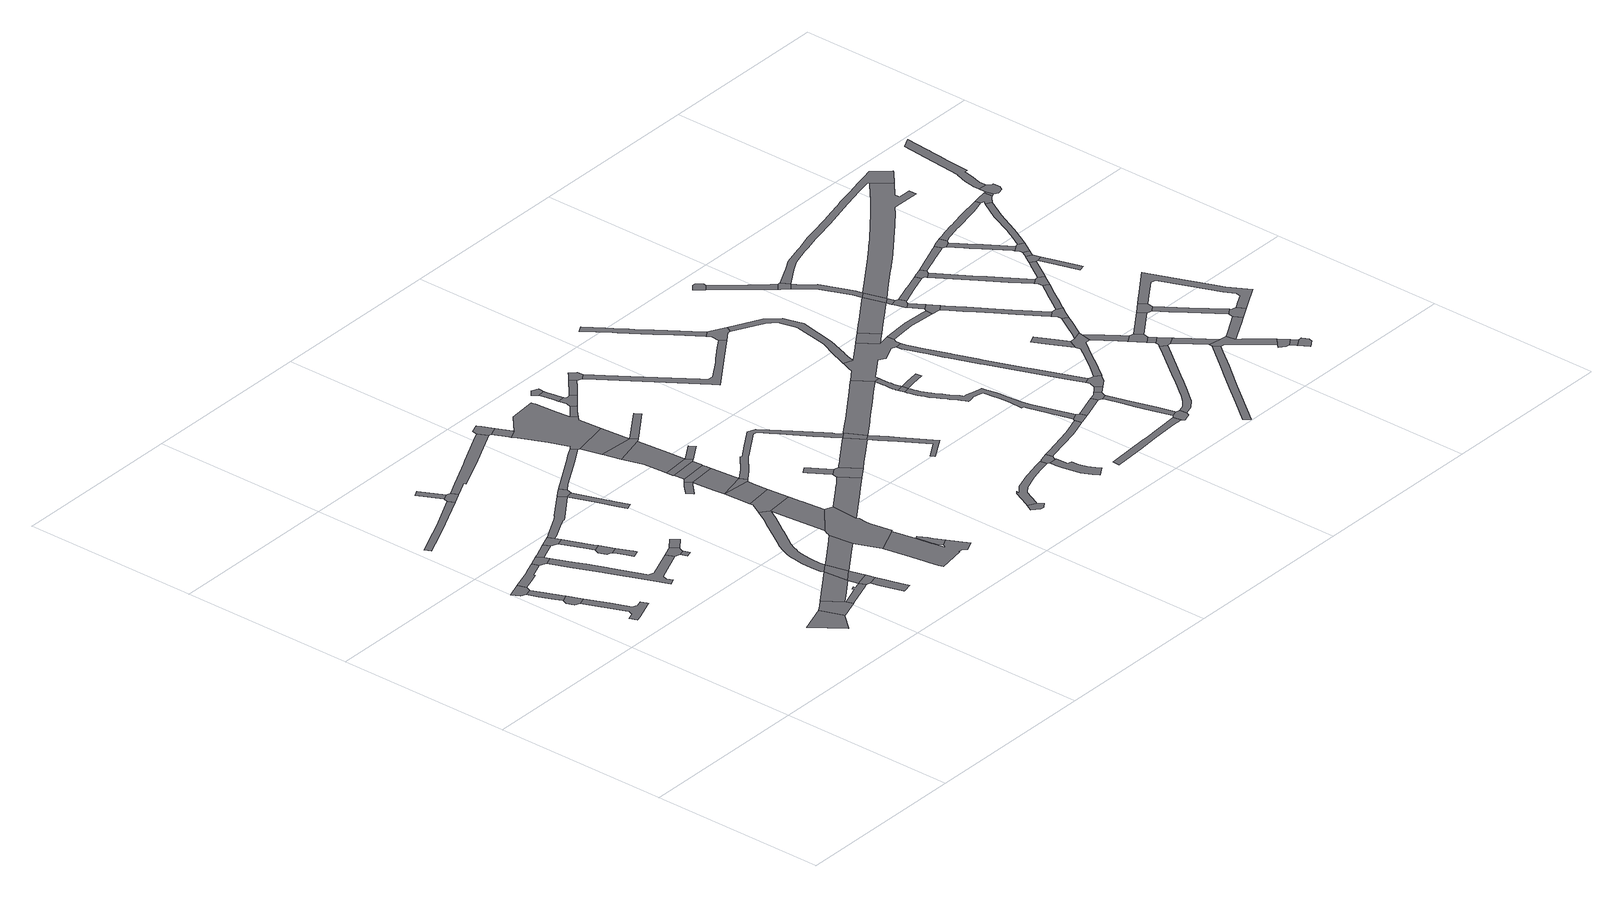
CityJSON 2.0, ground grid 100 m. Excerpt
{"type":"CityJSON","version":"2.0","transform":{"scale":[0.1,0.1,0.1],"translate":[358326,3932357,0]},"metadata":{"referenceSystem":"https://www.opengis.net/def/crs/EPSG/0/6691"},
"CityObjects":{
"road1":{"type":"Road","geometry":[{"type":"MultiSurface","lod":"1","boundaries":[[[0,1,2,3,4,5,6]]]}]},
"road2":{"type":"Road","attributes":{"RoadStructureAttribute.sectionType":"1"},"geometry":[{"type":"MultiSurface","lod":"1","boundaries":[[[7,8,9,1,0,10,11,12,13]]]}]},
"road3":{"type":"Road","attributes":{"RoadStructureAttribute.sectionType":"1"},"geometry":[{"type":"MultiSurface","lod":"1","boundaries":[[[14,15,16,17,7,13]]]}]},
"road4":{"type":"Road","attributes":{"RoadStructureAttribute.sectionType":"1"},"geometry":[{"type":"MultiSurface","lod":"1","boundaries":[[[16,18,19,20,21,22,23,24,25,26,27,28,29,30,31,17]]]}]},
"road5":{"type":"Road","attributes":{"RoadStructureAttribute.sectionType":"1"},"geometry":[{"type":"MultiSurface","lod":"1","boundaries":[[[32,33,34,3,2,35,36,37,38,39]]]}]},
"road6":{"type":"Road","geometry":[{"type":"MultiSurface","lod":"1","boundaries":[[[40,41,42,43,32,39]]]}]},
"road7":{"type":"Road","geometry":[{"type":"MultiSurface","lod":"1","boundaries":[[[44,45,46,47,48]]]}]},
"road8":{"type":"Road","attributes":{"RoadStructureAttribute.sectionType":"1"},"geometry":[{"type":"MultiSurface","lod":"1","boundaries":[[[42,49,50,51,52,53,54,43]]]}]},
"road9":{"type":"Road","attributes":{"RoadStructureAttribute.sectionType":"1"},"geometry":[{"type":"MultiSurface","lod":"1","boundaries":[[[55,56,57,58,59,60,61,62,63,64,65,66]]]}]},
"road10":{"type":"Road","geometry":[{"type":"MultiSurface","lod":"1","boundaries":[[[40,67,68,69,70,71,72,73,74,75,76,77,78,79,80,81,82,83,84,85,41]]]}]},
"road11":{"type":"Road","geometry":[{"type":"MultiSurface","lod":"1","boundaries":[[[86,87,48,47,88,89,90]]]}]},
"road12":{"type":"Road","geometry":[{"type":"MultiSurface","lod":"1","boundaries":[[[52,51,91,92,93,94]]]}]},
"road13":{"type":"Road","attributes":{"RoadStructureAttribute.sectionType":"1"},"geometry":[{"type":"MultiSurface","lod":"1","boundaries":[[[91,95,96,97,98,99,92]]]}]},
"road14":{"type":"Road","attributes":{"RoadStructureAttribute.sectionType":"1"},"geometry":[{"type":"MultiSurface","lod":"1","boundaries":[[[100,101,102,103,97,96,104]]]}]},
"road15":{"type":"Road","attributes":{"RoadStructureAttribute.sectionType":"1"},"geometry":[{"type":"MultiSurface","lod":"1","boundaries":[[[105,106,107,108,109,110,111,112,103,102]]]}]},
"road16":{"type":"Road","attributes":{"RoadStructureAttribute.sectionType":"1"},"geometry":[{"type":"MultiSurface","lod":"1","boundaries":[[[113,114,115,116,86,90]]]}]},
"road17":{"type":"Road","attributes":{"RoadStructureAttribute.sectionType":"1"},"geometry":[{"type":"MultiSurface","lod":"1","boundaries":[[[117,118,119,120,121,122,123,124,125,126,89,88]]]}]},
"road18":{"type":"Road","geometry":[{"type":"MultiSurface","lod":"1","boundaries":[[[127,128,77,76,129,130,131,132,133,134]]]}]},
"road19":{"type":"Road","geometry":[{"type":"MultiSurface","lod":"1","boundaries":[[[135,136,130,129]]]}]},
"road20":{"type":"Road","geometry":[{"type":"MultiSurface","lod":"1","boundaries":[[[137,138,139,140]]]}]},
"road21":{"type":"Road","geometry":[{"type":"MultiSurface","lod":"1","boundaries":[[[139,61,60,141,142,143,140]]]}]},
"road22":{"type":"Road","attributes":{"RoadStructureAttribute.sectionType":"1"},"geometry":[{"type":"MultiSurface","lod":"1","boundaries":[[[144,145,127,134]]]}]},
"road23":{"type":"Road","geometry":[{"type":"MultiSurface","lod":"1","boundaries":[[[146,120,119,147,148,149]]]}]},
"road24":{"type":"Road","attributes":{"RoadStructureAttribute.sectionType":"1"},"geometry":[{"type":"MultiSurface","lod":"1","boundaries":[[[150,115,120,146]]]}]},
"road25":{"type":"Road","attributes":{"RoadStructureAttribute.sectionType":"1"},"geometry":[{"type":"MultiSurface","lod":"1","boundaries":[[[148,151,152,153,154,155,156,157,149]]]}]},
"road26":{"type":"Road","attributes":{"RoadStructureAttribute.sectionType":"1"},"geometry":[{"type":"MultiSurface","lod":"1","boundaries":[[[158,159,160,161,162,163,164,165,166,167,168,169,170,171,164,172,173,174,175,176,177,178,94,93]]]}]},
"road27":{"type":"Road","geometry":[{"type":"MultiSurface","lod":"1","boundaries":[[[116,115,150,179]]]}]},
"road28":{"type":"Road","geometry":[{"type":"MultiSurface","lod":"1","boundaries":[[[180,181,182,172,164,171]]]}]},
"road29":{"type":"Road","attributes":{"RoadStructureAttribute.sectionType":"1"},"geometry":[{"type":"MultiSurface","lod":"1","boundaries":[[[183,184,185,186,187,188,179,150]]]}]},
"road30":{"type":"Road","attributes":{"RoadStructureAttribute.sectionType":"1"},"geometry":[{"type":"MultiSurface","lod":"1","boundaries":[[[142,189,190,191,192,193,194,195,196,197,198,199,143]]]}]},
"road31":{"type":"Road","attributes":{"RoadStructureAttribute.sectionType":"1"},"geometry":[{"type":"MultiSurface","lod":"1","boundaries":[[[179,200,201,202,203,204,205,206,207,208,209,210,211,212,213,214,215,216,217,218,219,220,213,221,222,223,224,225,226,227,228,229,230,231,232,233,234,235,236,237,116]]]}]},
"road32":{"type":"Road","attributes":{"RoadStructureAttribute.sectionType":"1"},"geometry":[{"type":"MultiSurface","lod":"1","boundaries":[[[180,238,239,240,241,242,243,244,245,246,181]]]}]},
"road33":{"type":"Road","geometry":[{"type":"MultiSurface","lod":"1","boundaries":[[[247,248,249,250,251,252,253,217,216,254,255,186,185,256]]]}]},
"road34":{"type":"Road","geometry":[{"type":"MultiSurface","lod":"1","boundaries":[[[257,258,259,260,261,262,263,264,265,266,267,247,256,268,269,270,271,272,273,274]]]}]},
"road35":{"type":"Road","geometry":[{"type":"MultiSurface","lod":"1","boundaries":[[[275,276,277,278,279,280,281,282,283,284,285]]]}]},
"road36":{"type":"Road","geometry":[{"type":"MultiSurface","lod":"1","boundaries":[[[286,287,288,289,290,291,292,263,262]]]}]},
"road37":{"type":"Road","geometry":[{"type":"MultiSurface","lod":"1","boundaries":[[[213,220,293,294,295,221]]]}]},
"road38":{"type":"Road","attributes":{"RoadStructureAttribute.sectionType":"1"},"geometry":[{"type":"MultiSurface","lod":"1","boundaries":[[[294,293,296,297,298]]]}]},
"road39":{"type":"Road","geometry":[{"type":"MultiSurface","lod":"1","boundaries":[[[297,299,300,298]]]}]},
"road40":{"type":"Road","geometry":[{"type":"MultiSurface","lod":"1","boundaries":[[[194,301,302,303,304,305,195]]]}]},
"road41":{"type":"Road","attributes":{"RoadStructureAttribute.sectionType":"1"},"geometry":[{"type":"MultiSurface","lod":"1","boundaries":[[[306,307,298,300,308,309,285]]]}]},
"road42":{"type":"Road","attributes":{"RoadStructureAttribute.sectionType":"1"},"geometry":[{"type":"MultiSurface","lod":"1","boundaries":[[[310,302,301,311,312,313]]]}]},
"road43":{"type":"Road","geometry":[{"type":"MultiSurface","lod":"1","boundaries":[[[314,315,275,285,309,316,317]]]}]},
"road44":{"type":"Road","attributes":{"RoadStructureAttribute.sectionType":"1"},"geometry":[{"type":"MultiSurface","lod":"1","boundaries":[[[318,319,320,321,314,317]]]}]},
"road45":{"type":"Road","geometry":[{"type":"MultiSurface","lod":"1","boundaries":[[[322,323,324,320,319,325,326,327]]]}]},
"road46":{"type":"Road","attributes":{"RoadStructureAttribute.sectionType":"1"},"geometry":[{"type":"MultiSurface","lod":"1","boundaries":[[[328,329,330,331,332,333,323,322]]]}]},
"road47":{"type":"Road","geometry":[{"type":"MultiSurface","lod":"1","boundaries":[[[334,331,330,335,336,337]]]}]},
"road48":{"type":"Road","geometry":[{"type":"MultiSurface","lod":"1","boundaries":[[[336,338,339,337]]]}]},
"road49":{"type":"Road","geometry":[{"type":"MultiSurface","lod":"1","boundaries":[[[340,341,342,343,344,345,313,312,346,347,348,349,350,241,240,339,338,351,352,353]]]}]},
"road50":{"type":"Road","attributes":{"RoadStructureAttribute.sectionType":"1"},"geometry":[{"type":"MultiSurface","lod":"1","boundaries":[[[354,355,356,357,358,253,252,359,360,361]]]}]},
"road51":{"type":"Road","attributes":{"RoadStructureAttribute.sectionType":"1"},"geometry":[{"type":"MultiSurface","lod":"1","boundaries":[[[362,363,364,365,322,327]]]}]},
"road52":{"type":"Road","geometry":[{"type":"MultiSurface","lod":"1","boundaries":[[[366,367,368,369,370,371]]]}]},
"road53":{"type":"Road","attributes":{"RoadStructureAttribute.sectionType":"1"},"geometry":[{"type":"MultiSurface","lod":"1","boundaries":[[[335,372,373,374,336]]]}]},
"road54":{"type":"Road","geometry":[{"type":"MultiSurface","lod":"1","boundaries":[[[375,366,371,354,361,376]]]}]},
"road55":{"type":"Road","attributes":{"RoadStructureAttribute.sectionType":"1"},"geometry":[{"type":"MultiSurface","lod":"1","boundaries":[[[377,353,352,378,379,380]]]}]},
"road56":{"type":"Road","attributes":{"RoadStructureAttribute.sectionType":"1"},"geometry":[{"type":"MultiSurface","lod":"1","boundaries":[[[299,381,382,383,384,385,386,387,388,389,390,391,392,393,394,395,396,397,398,399,400,401,402,403,404,405,406,300]]]}]},
"road57":{"type":"Road","geometry":[{"type":"MultiSurface","lod":"1","boundaries":[[[407,408,409,410,411,412]]]}]},
"road58":{"type":"Road","attributes":{"RoadStructureAttribute.sectionType":"1"},"geometry":[{"type":"MultiSurface","lod":"1","boundaries":[[[413,414,415,416,417,418,419,420,421,422]]]}]},
"road59":{"type":"Road","geometry":[{"type":"MultiSurface","lod":"1","boundaries":[[[423,424,413,422,425,426,427,428,429,430,431]]]}]},
"road60":{"type":"Road","geometry":[{"type":"MultiSurface","lod":"1","boundaries":[[[432,433,434,435,436,437,438,439,417,416,440,441,377,380]]]}]},
"road61":{"type":"Road","attributes":{"RoadStructureAttribute.sectionType":"1"},"geometry":[{"type":"MultiSurface","lod":"1","boundaries":[[[435,442,443,444,445,446,436]]]}]},
"road62":{"type":"Road","attributes":{"RoadStructureAttribute.sectionType":"1"},"geometry":[{"type":"MultiSurface","lod":"1","boundaries":[[[447,448,449,450,451,452,453,454,455,456,457,458,459,460,449,392,461,462,463,375,376]]]}]},
"road63":{"type":"Road","attributes":{"RoadStructureAttribute.sectionType":"1"},"geometry":[{"type":"MultiSurface","lod":"1","boundaries":[[[464,465,466,467,468,469,470,471,472,473,474,475,476,477,478,479,480,411,410]]]}]},
"road64":{"type":"Road","geometry":[{"type":"MultiSurface","lod":"1","boundaries":[[[481,482,483,484,485,445,444,486]]]}]},
"road65":{"type":"Road","geometry":[{"type":"MultiSurface","lod":"1","boundaries":[[[487,393,392,449,460]]]}]},
"road66":{"type":"Road","attributes":{"RoadStructureAttribute.sectionType":"1"},"geometry":[{"type":"MultiSurface","lod":"1","boundaries":[[[488,489,490,491,492,493,494,495,496,497,498,499,500,501,502,503,504]]]}]},
"road67":{"type":"Road","geometry":[{"type":"MultiSurface","lod":"1","boundaries":[[[505,506,507,508,509,510,511,512,471,470,488,504]]]}]},
"road68":{"type":"Road","attributes":{"RoadStructureAttribute.sectionType":"1"},"geometry":[{"type":"MultiSurface","lod":"1","boundaries":[[[513,514,515,516,517,518,519,520,521,522,523,524,525,526,481,486]]]}]},
"road69":{"type":"Road","attributes":{"RoadStructureAttribute.sectionType":"1"},"geometry":[{"type":"MultiSurface","lod":"1","boundaries":[[[527,528,529,530,531,532,533,534,535,487,460,536,537,538,539,540,541,542,543,544,545,546]]]}]},
"road70":{"type":"Road","attributes":{"RoadStructureAttribute.sectionType":"1"},"geometry":[{"type":"MultiSurface","lod":"1","boundaries":[[[547,548,549,550,509,508,551,552,553,554,555]]]}]},
"road71":{"type":"Road","geometry":[{"type":"MultiSurface","lod":"1","boundaries":[[[556,557,558,559]]]}]},
"road72":{"type":"Road","attributes":{"RoadStructureAttribute.sectionType":"1"},"geometry":[{"type":"MultiSurface","lod":"1","boundaries":[[[560,561,562,563,564,565,566,567,568,569,570,571,572,573,574,575]]]}]},
"road73":{"type":"Road","attributes":{"RoadStructureAttribute.sectionType":"1"},"geometry":[{"type":"MultiSurface","lod":"1","boundaries":[[[576,577,578,579,580,581,582,556,559,583,584,585,586,587,588,589,590,591,592,593,546]]]}]},
"road74":{"type":"Road","attributes":{"RoadStructureAttribute.sectionType":"1"},"geometry":[{"type":"MultiSurface","lod":"1","boundaries":[[[594,595,596,597,598,599,600,601,602,603,604]]]}]},
"road75":{"type":"Road","attributes":{"RoadStructureAttribute.sectionType":"1"},"geometry":[{"type":"MultiSurface","lod":"1","boundaries":[[[605,606,607,608,609,610,611,612,613,614,615,616,617,618,619,620,621,622,623,624,625,626,627,628,629,630,631,632,558,557,633,634,635,636,637,638,639,640,641,642,643,644,645,646,647,648,649,650,651,652,653,654,655,656,657,658,659,660,661,662,663]]]}]},
"road76":{"type":"Road","geometry":[{"type":"MultiSurface","lod":"1","boundaries":[[[664,665,666,667,668,669,670,671,672,559,558]]]}]},
"road77":{"type":"Road","geometry":[{"type":"MultiSurface","lod":"1","boundaries":[[[547,555,673,674,675,676,605,663]]]}]},
"road78":{"type":"Road","geometry":[{"type":"MultiSurface","lod":"1","boundaries":[[[677,678,679,565,564,680,681,682,518,517]]]}]},
"road79":{"type":"Road","geometry":[{"type":"MultiSurface","lod":"1","boundaries":[[[683,684,685,686,687,688,689,690,691,692,693,694,695,696,527,546,593,697,698,699,700,701,702,703]]]}]},
"road80":{"type":"Road","attributes":{"RoadStructureAttribute.sectionType":"1"},"geometry":[{"type":"MultiSurface","lod":"1","boundaries":[[[676,675,704,705]]]}]},
"road81":{"type":"Road","attributes":{"RoadStructureAttribute.sectionType":"1"},"geometry":[{"type":"MultiSurface","lod":"1","boundaries":[[[706,707,708,709,710,711,712,713,714,715,692,691,716,717,718,719,720,721,722,723,724,679,678]]]}]},
"road82":{"type":"Road","geometry":[{"type":"MultiSurface","lod":"1","boundaries":[[[725,726,727,728,599,598,729,730]]]}]},
"road83":{"type":"Road","attributes":{"RoadStructureAttribute.sectionType":"1"},"geometry":[{"type":"MultiSurface","lod":"1","boundaries":[[[731,732,733,734,735,736,737,738,728,727]]]}]},
"road84":{"type":"Road","geometry":[{"type":"MultiSurface","lod":"1","boundaries":[[[704,734,733,739,740,741,742,705]]]}]},
"road85":{"type":"Road","attributes":{"RoadStructureAttribute.sectionType":"1"},"geometry":[{"type":"MultiSurface","lod":"1","boundaries":[[[743,744,741,740,745]]]}]},
"road86":{"type":"Road","attributes":{"RoadStructureAttribute.sectionType":"7"},"geometry":[{"type":"MultiSurface","lod":"1","boundaries":[[[689,688,746,747,748]]]}]},
"road87":{"type":"Road","attributes":{"RoadStructureAttribute.sectionType":"1"},"geometry":[{"type":"MultiSurface","lod":"1","boundaries":[[[702,749,750,751,752,753,754,755,756,757,758,759,760,761,762,763,764,765,766,767,768,769,770,771,772,703]]]}]},
"road88":{"type":"Road","geometry":[{"type":"MultiSurface","lod":"1","boundaries":[[[773,774,775,776,777,762,761,778,743,745]]]}]},
"road89":{"type":"Road","geometry":[{"type":"MultiSurface","lod":"1","boundaries":[[[779,780,781,782,783,784]]]}]},
"road90":{"type":"Road","attributes":{"RoadStructureAttribute.sectionType":"1"},"geometry":[{"type":"MultiSurface","lod":"1","boundaries":[[[747,785,786,787,788,789,790,791,792,793,794,748]]]}]},
"road91":{"type":"Road","attributes":{"RoadStructureAttribute.sectionType":"1"},"geometry":[{"type":"MultiSurface","lod":"1","boundaries":[[[795,796,797,798,799,800,686,685,801,802,803,804,805,806,807]]]}]},
"road92":{"type":"Road","attributes":{"RoadStructureAttribute.sectionType":"1"},"geometry":[{"type":"MultiSurface","lod":"1","boundaries":[[[808,809,810,784,783,811,812]]]}]},
"road93":{"type":"Road","attributes":{"RoadStructureAttribute.sectionType":"1"},"geometry":[{"type":"MultiSurface","lod":"1","boundaries":[[[813,814,815,816,817,818,819,820,821,726,725,822,823,824,825,826,827,828,829,830,831]]]}]},
"road94":{"type":"Road","geometry":[{"type":"MultiSurface","lod":"1","boundaries":[[[832,833,834,835,836,837,838,776,775,839,840,841,842,843,844,845,846,847]]]}]},
"road95":{"type":"Road","geometry":[{"type":"MultiSurface","lod":"1","boundaries":[[[848,849,850,851,808,812]]]}]},
"road96":{"type":"Road","attributes":{"RoadStructureAttribute.sectionType":"1"},"geometry":[{"type":"MultiSurface","lod":"1","boundaries":[[[852,853,854,855,856,857,858,859,860,861,862,863,864,865]]]}]},
"road97":{"type":"Road","attributes":{"RoadStructureAttribute.sectionType":"1"},"geometry":[{"type":"MultiSurface","lod":"1","boundaries":[[[866,867,868,869,870,871,832,847]]]}]},
"road98":{"type":"Road","attributes":{"RoadStructureAttribute.sectionType":"1"},"geometry":[{"type":"MultiSurface","lod":"1","boundaries":[[[872,873,874,875,876,850,849,877,878,879,790]]]}]},
"road99":{"type":"Road","geometry":[{"type":"MultiSurface","lod":"1","boundaries":[[[790,789,880,872]]]}]},
"road100":{"type":"Road","attributes":{"RoadStructureAttribute.sectionType":"1"},"geometry":[{"type":"MultiSurface","lod":"1","boundaries":[[[789,881,882,880]]]}]},
"road101":{"type":"Road","geometry":[{"type":"MultiSurface","lod":"1","boundaries":[[[881,883,884,885,886,887,888,889,882]]]}]},
"road102":{"type":"Road","attributes":{"RoadStructureAttribute.sectionType":"1"},"geometry":[{"type":"MultiSurface","lod":"1","boundaries":[[[890,891,886,885]]]}]},
"road103":{"type":"Road","geometry":[{"type":"MultiSurface","lod":"1","boundaries":[[[806,892,893,894,891,890,895,807]]]}]},
"road104":{"type":"Road","attributes":{"RoadStructureAttribute.sectionType":"1"},"geometry":[{"type":"MultiSurface","lod":"1","boundaries":[[[896,897,844,843,898,899,900,901]]]}]},
"road105":{"type":"Road","attributes":{"RoadStructureAttribute.sectionType":"1"},"geometry":[{"type":"MultiSurface","lod":"1","boundaries":[[[902,903,904,905,906,907,908,893,892,909,910,911,912,913,914,915,916,917,918,919,920]]]}]},
"road106":{"type":"Road","geometry":[{"type":"MultiSurface","lod":"1","boundaries":[[[921,922,923,846,845,924,925]]]}]},
"road107":{"type":"Road","attributes":{"RoadStructureAttribute.sectionType":"1"},"geometry":[{"type":"MultiSurface","lod":"1","boundaries":[[[926,927,889,888,928,929,930]]]}]},
"road108":{"type":"Road","geometry":[{"type":"MultiSurface","lod":"1","boundaries":[[[901,900,931,932,933,934]]]}]},
"road109":{"type":"Road","attributes":{"RoadStructureAttribute.sectionType":"1"},"geometry":[{"type":"MultiSurface","lod":"1","boundaries":[[[931,935,936,932]]]}]},
"road110":{"type":"Road","geometry":[{"type":"MultiSurface","lod":"1","boundaries":[[[937,938,939,936,935,940,813,831]]]}]},
"road111":{"type":"Road","geometry":[{"type":"MultiSurface","lod":"1","boundaries":[[[941,920,919,942,921,925,943,944]]]}]},
"road112":{"type":"Road","geometry":[{"type":"MultiSurface","lod":"1","boundaries":[[[937,945,946,947,948,949,950,951,938]]]}]},
"road113":{"type":"Road","attributes":{"RoadStructureAttribute.sectionType":"1"},"geometry":[{"type":"MultiSurface","lod":"1","boundaries":[[[933,952,953,934]]]}]},
"road114":{"type":"Road","geometry":[{"type":"MultiSurface","lod":"1","boundaries":[[[929,954,955,956,957,958,959,960,961,930]]]}]},
"road115":{"type":"Road","geometry":[{"type":"MultiSurface","lod":"1","boundaries":[[[857,962,963,964,965,966,967,968,969,970,971,947,946,858]]]}]},
"road116":{"type":"Road","attributes":{"RoadStructureAttribute.sectionType":"1"},"geometry":[{"type":"MultiSurface","lod":"1","boundaries":[[[972,973,974,975,976,977,978,979,980,981,982,983,941,944]]]}]},
"road117":{"type":"Road","attributes":{"RoadStructureAttribute.sectionType":"1"},"geometry":[{"type":"MultiSurface","lod":"1","boundaries":[[[984,985,986,956,955,987,988,989,990,991]]]}]},
"road118":{"type":"Road","geometry":[{"type":"MultiSurface","lod":"1","boundaries":[[[992,993,966,965,994,995,996,997]]]}]},
"road119":{"type":"Road","attributes":{"RoadStructureAttribute.sectionType":"1"},"geometry":[{"type":"MultiSurface","lod":"1","boundaries":[[[998,992,997,999,1000]]]}]},
"road120":{"type":"Road","geometry":[{"type":"MultiSurface","lod":"1","boundaries":[[[1001,1002,953,952,1003,1004,1005,1006]]]}]},
"road121":{"type":"Road","geometry":[{"type":"MultiSurface","lod":"1","boundaries":[[[1007,1008,1009,1010,998,1000]]]}]},
"road122":{"type":"Road","attributes":{"RoadStructureAttribute.sectionType":"1"},"geometry":[{"type":"MultiSurface","lod":"1","boundaries":[[[1011,1012,1013,971,970,1014,1015,1016]]]}]},
"road123":{"type":"Road","attributes":{"RoadStructureAttribute.sectionType":"1"},"geometry":[{"type":"MultiSurface","lod":"1","boundaries":[[[1017,1018,1019,1020,1021,1022,1023,1024,1025,1026,958,957]]]}]},
"road124":{"type":"Road","geometry":[{"type":"MultiSurface","lod":"1","boundaries":[[[991,990,1027,978,977,1028,1029,1030,1031]]]}]},
"road125":{"type":"Road","attributes":{"RoadStructureAttribute.sectionType":"1"},"geometry":[{"type":"MultiSurface","lod":"1","boundaries":[[[1032,1033,1005,1004,1034,1035,1036]]]}]},
"road126":{"type":"Road","attributes":{"RoadStructureAttribute.sectionType":"1"},"geometry":[{"type":"MultiSurface","lod":"1","boundaries":[[[1037,1038,1039,1040,1041,1042,1043,1044,1045,1046,1047,1048,1049,1050,1051,1052,1053,1054,1055,1056,1057,1058,1059,1060,1061,1062,1063,1064,1065,1066,1067,1068,1069,1070,1071,1072,1073,1074,1075,1076,1077,1078,1079,1080,1081,1082,1083,1084,1085,872,880]]]}]},
"road127":{"type":"Road","attributes":{"RoadStructureAttribute.sectionType":"1"},"geometry":[{"type":"MultiSurface","lod":"1","boundaries":[[[1086,1087,1088,1089,1090,1091,1092,1093,1094,1095,1096,1097,1098,1099,1100,1101,851,850,1102,1103,1104,1105,1106,1107,1108,1109,1110,1111,1112,1113,1114,1115,1116,1117,1118,1064,1063,1119,1120,1121,1122,1123,1124,1125,1126]]]}]},
"road128":{"type":"Road","attributes":{"RoadStructureAttribute.sectionType":"1"},"geometry":[{"type":"MultiSurface","lod":"1","boundaries":[[[1030,1127,1128,1129,1031]]]}]},
"road129":{"type":"Road","geometry":[{"type":"MultiSurface","lod":"1","boundaries":[[[1011,1016,1130,1131,1132,1032,1036]]]}]},
"road130":{"type":"Road","geometry":[{"type":"MultiSurface","lod":"1","boundaries":[[[1133,1134,1135,1021,1020,1136,1137]]]}]},
"road131":{"type":"Road","attributes":{"RoadStructureAttribute.sectionType":"1"},"geometry":[{"type":"MultiSurface","lod":"1","boundaries":[[[1138,1139,1140,1141,1142,1143,1144,1145,1146,1131,1130,1147,1148,1149,1150,1151,1152,1153,1154,1001,1006]]]}]},
"road132":{"type":"Road","geometry":[{"type":"MultiSurface","lod":"1","boundaries":[[[1155,1156,1128,1127,1157,1158,1159]]]}]},
"road133":{"type":"Road","attributes":{"RoadStructureAttribute.sectionType":"1"},"geometry":[{"type":"MultiSurface","lod":"1","boundaries":[[[1136,1160,1161,1162,1163,1164,1165,1166,1167,1168,1169,1170,1137]]]}]},
"road134":{"type":"Road","attributes":{"RoadStructureAttribute.sectionType":"1"},"geometry":[{"type":"MultiSurface","lod":"1","boundaries":[[[1171,1172,1173,1174,1175,1176,1158,1157]]]}]},
"road135":{"type":"Road","attributes":{"RoadStructureAttribute.sectionType":"1"},"geometry":[{"type":"MultiSurface","lod":"1","boundaries":[[[1155,1159,1177,1178,1179]]]}]},
"road136":{"type":"Road","geometry":[{"type":"MultiSurface","lod":"1","boundaries":[[[1180,1179,1178,1181,1182,1183,1166,1165]]]}]},
"road137":{"type":"Road","attributes":{"RoadStructureAttribute.sectionType":"1"},"geometry":[{"type":"MultiSurface","lod":"1","boundaries":[[[1133,1184,1185,1186,1187,1188,1189,1190,1191,1192,1193,1194,1195,1196,1197,1198,1199,1200,1134]]]}]},
"road138":{"type":"Road","attributes":{"RoadStructureAttribute.sectionType":"1"},"geometry":[{"type":"MultiSurface","lod":"1","boundaries":[[[1182,1201,1202,1203,1204,1205,1206,1207,1208,1209,1210,1211,1212,1213,1183]]]}]},
"road139":{"type":"Road","geometry":[{"type":"MultiSurface","lod":"1","boundaries":[[[1214,1215,1216,1217,1218,1219,1193,1192,1220,1221,1208,1207]]]}]},
"road140":{"type":"Road","attributes":{"RoadStructureAttribute.sectionType":"1"},"geometry":[{"type":"MultiSurface","lod":"1","boundaries":[[[1217,1216,1222,1223]]]}]},
"road141":{"type":"Road","geometry":[{"type":"MultiSurface","lod":"1","boundaries":[[[1224,1225,1226,1227,1228,1223,1222,1229,1230,1231]]]}]},
"road142":{"type":"Road","attributes":{"RoadStructureAttribute.sectionType":"1"},"geometry":[{"type":"MultiSurface","lod":"1","boundaries":[[[1227,1232,1233,1234,1235,1236,1237,1238,1239,1240,1241,1242,1243,1244,1245,1246,1247,1248,1249,1250,1251,1252,1228]]]}]}
},
"vertices":[
[54,1716,0],[97,1729,0],[109,1757,0],[93,1804,0],[5,1773,0],[3,1773,0],[26,1728,0],
[168,1556,0],[160,1577,0],[124,1663,0],[78,1656,0],[111,1578,0],[111,1577,0],[127,1539,0],
[116,1511,0],[132,1469,0],[160,1458,0],[202,1475,0],
[249,1241,0],[256,1225,0],[248,1205,0],[245,1197,0],[205,1182,0],[221,1140,0],[246,1149,0],[369,1197,0],[376,1199,0],[372,1208,0],[360,1241,0],[326,1228,0],[299,1240,0],[254,1348,0],
[292,1878,0],[229,1852,0],[204,1842,0],[166,1777,0],[222,1797,0],[220,1805,0],[238,1813,0],[307,1841,0],
[344,1825,0],[390,1844,0],[379,1870,0],[359,1905,0],
[698,455,0],[821,289,0],[897,377,0],[905,380,0],[857,510,0],
[388,1873,0],[391,1875,0],[482,1913,0],[467,1950,0],[376,1912,0],[370,1909,0],
[75,2336,0],[127,2360,0],[134,2363,0],[249,2414,0],[435,2505,0],[497,2535,0],[479,2571,0],[272,2467,0],[146,2410,0],[130,2403,0],[129,2402,0],[59,2371,0],
[390,1713,0],[449,1574,0],[449,1573,0],[459,1546,0],[545,1327,0],[586,1229,0],[620,1244,0],[608,1279,0],[615,1305,0],[797,1379,0],[778,1425,0],[613,1358,0],[586,1367,0],[583,1367,0],[507,1562,0],[503,1573,0],[480,1628,0],[463,1670,0],[440,1724,0],
[931,562,0],[893,535,0],[1017,421,0],[1004,457,0],[1001,463,0],
[521,1896,0],[563,1913,0],[551,1942,0],[535,1979,0],
[577,1760,0],[594,1719,0],[635,1736,0],[632,1744,0],[620,1773,0],
[600,1649,0],[614,1643,0],[627,1638,0],[669,1655,0],[583,1691,0],
[631,1628,0],[655,1571,0],[670,1534,0],[712,1551,0],[709,1558,0],[704,1570,0],[704,1571,0],[697,1587,0],
[1068,511,0],[1105,538,0],[1164,580,0],[1151,719,0],
[1034,427,0],[1161,473,0],[1192,484,0],[1178,522,0],[1138,507,0],[1133,518,0],[1115,511,0],[1118,500,0],[1112,497,0],[1072,482,0],
[842,1452,0],[832,1447,0],[827,1370,0],[860,1382,0],[859,1384,0],[869,1409,0],[872,1411,0],[872,1412,0],
[840,1332,0],[873,1344,0],
[459,2748,0],[424,2729,0],[489,2598,0],[525,2615,0],
[559,2566,0],[569,2571,0],[551,2607,0],
[936,1460,0],[905,1500,0],
[1260,545,0],[1195,485,0],[1215,479,0],[1273,495,0],
[1236,631,0],
[1226,441,0],[1228,432,0],[1264,304,0],[1266,299,0],[1323,315,0],[1298,406,0],[1286,447,0],
[568,1949,0],[656,1995,0],[711,2022,0],[713,2017,0],[715,2019,0],[733,2031,0],[891,2143,0],[942,1996,0],[981,1887,0],[996,1846,0],[1033,1859,0],[1019,1899,0],[987,1989,0],[930,2152,0],[862,2183,0],[711,2077,0],[709,2075,0],[688,2061,0],[657,2044,0],[555,1988,0],[552,1986,0],
[1206,757,0],
[942,2186,0],[920,2222,0],[891,2204,0],
[1379,733,0],[1406,752,0],[1447,781,0],[1434,919,0],[1358,865,0],[1223,769,0],
[646,2609,0],[662,2616,0],[668,2603,0],[833,2681,0],[1059,2794,0],[1090,2809,0],[1063,2863,0],[1034,2849,0],[829,2746,0],[806,2734,0],[633,2648,0],
[1202,791,0],[1203,848,0],[1209,894,0],[1218,942,0],[1224,955,0],[1235,981,0],[1252,1014,0],[1275,1049,0],[1286,1067,0],[1319,1117,0],[1329,1132,0],[1334,1139,0],[1391,1227,0],[1427,1288,0],[1432,1216,0],[1443,1089,0],[1454,965,0],[1605,1093,0],[1592,1225,0],[1592,1228,0],[1585,1302,0],[1377,1322,0],[1341,1259,0],[1306,1206,0],[1284,1173,0],[1235,1098,0],[1229,1090,0],[1209,1058,0],[1201,1046,0],[1181,1008,0],[1172,987,0],[1161,964,0],[1155,933,0],[1152,912,0],[1145,872,0],[1142,854,0],[1141,790,0],[1147,736,0],
[982,2215,0],[1168,2326,0],[1267,2386,0],[1247,2420,0],[1200,2392,0],[1172,2375,0],[1165,2371,0],[964,2248,0],[940,2234,0],
[1657,704,0],[1667,709,0],[1646,831,0],[1642,853,0],[1650,907,0],[1640,917,0],[1650,1073,0],[1442,938,0],[1439,931,0],[1506,638,0],
[1722,325,0],[1721,331,0],[1747,326,0],[1763,308,0],[1821,337,0],[1765,449,0],[1720,426,0],[1709,402,0],[1697,470,0],[1695,483,0],[1680,571,0],[1508,629,0],[1528,505,0],[1547,397,0],[1548,389,0],[1549,380,0],[1557,322,0],[1565,298,0],
[1361,1785,0],[1347,1774,0],[1338,1766,0],[1314,1743,0],[1304,1733,0],[1284,1713,0],[1308,1677,0],[1352,1721,0],[1371,1739,0],[1374,1741,0],[1388,1753,0],
[1736,507,0],[1724,531,0],[1699,579,0],[1685,572,0],[1699,486,0],[1702,471,0],[1705,455,0],
[1573,1427,0],[1414,1406,0],[1413,1387,0],
[1567,1514,0],[1565,1549,0],[1403,1562,0],
[1580,1560,0],[1561,1598,0],
[1105,2804,0],[1158,2827,0],[1130,2889,0],[1119,2914,0],[1069,2893,0],
[1391,1722,0],[1400,1615,0],[1559,1627,0],[1548,1766,0],
[1196,2742,0],[1142,2722,0],[1146,2712,0],[1199,2736,0],
[1384,1803,0],[1364,1788,0],[1545,1795,0],[1544,1817,0],
[1543,1826,0],[1539,1877,0],[1379,1863,0],[1383,1814,0],
[1535,1921,0],[1375,1908,0],[1378,1871,0],[1546,1882,0],[1550,1886,0],[1555,1889,0],
[1533,1940,0],[1526,2026,0],[1511,2205,0],[1334,2160,0],[1364,2044,0],[1372,1947,0],
[1309,2262,0],[1530,2219,0],[1507,2252,0],[1308,2264,0],
[1493,2423,0],[1279,2380,0],
[1476,2622,0],[1471,2693,0],[1461,2818,0],[1460,2823,0],[1458,2841,0],[1299,2826,0],[1153,2697,0],[1227,2538,0],[1259,2447,0],[1268,2433,0],[1258,2426,0],[1482,2559,0],[1504,2580,0],[1478,2608,0],
[1879,1239,0],[1855,1218,0],[1832,1201,0],[1801,1180,0],[1784,1167,0],[1829,1052,0],[1871,1081,0],[1951,1138,0],
[1630,1936,0],[1657,1954,0],[1637,1987,0],[1563,1939,0],
[1922,1293,0],[1860,1390,0],[1843,1416,0],[1806,1392,0],[1817,1374,0],[1884,1268,0],
[1556,2237,0],[1724,2357,0],[1703,2389,0],
[1952,1287,0],[2022,1189,0],
[1555,2673,0],[1539,2613,0],[1545,2619,0],[1578,2646,0],
[1646,1607,0],[1745,1692,0],[1756,1700,0],[1927,1813,0],[1950,1805,0],[1984,1752,0],[2012,1708,0],[2098,1570,0],[2109,1554,0],[2147,1495,0],[2149,1493,0],[2179,1448,0],[2212,1471,0],[2186,1509,0],[2181,1517,0],[2159,1550,0],[2157,1553,0],[2070,1682,0],[2007,1775,0],[1970,1830,0],[1923,1846,0],[1815,1775,0],[1728,1717,0],[1719,1723,0],[1714,1719,0],[1628,1646,0],
[2286,272,0],[2306,270,0],[2337,294,0],[2315,322,0],[2270,347,0],[2246,304,0],
[1536,2856,0],[1544,2813,0],[1551,2769,0],[1555,2745,0],[1596,2752,0],[1594,2763,0],[1583,2827,0],[1580,2845,0],[1579,2850,0],[1578,2860,0],
[1519,2877,0],[1530,2863,0],[1578,2865,0],[1579,2880,0],[1581,2894,0],[1582,2896,0],[1542,2911,0],[1540,2908,0],[1512,2886,0],
[1591,2657,0],[1620,2680,0],[1634,2692,0],[1655,2710,0],[1629,2740,0],[1619,2736,0],[1609,2737,0],[1600,2743,0],[1562,2703,0],[1561,2698,0],
[1701,2749,0],[1721,2766,0],[1763,2803,0],[1737,2833,0],[1648,2756,0],
[2068,1222,0],[2166,1291,0],[2245,1347,0],[2274,1300,0],[2300,1258,0],[2329,1217,0],[2420,1068,0],[2324,1010,0],[2337,988,0],[2463,1065,0],[2358,1236,0],[2333,1281,0],[2308,1322,0],[2277,1370,0],[2014,1331,0],[2001,1321,0],[1965,1296,0],
[2322,334,0],[2363,422,0],[2401,452,0],[2492,485,0],[2563,504,0],[2570,506,0],[2636,520,0],[2628,557,0],[2572,546,0],[2571,546,0],[2553,542,0],[2480,523,0],[2381,487,0],[2332,448,0],[2337,467,0],[2322,455,0],[2276,358,0],
[1824,2814,0],[1820,2846,0],[1791,2879,0],[1772,2862,0],[1769,2860,0],[1792,2790,0],
[2217,1475,0],
[2649,511,0],[2648,504,0],[2647,476,0],[2654,434,0],[2672,336,0],[2698,282,0],[2713,260,0],[2714,259,0],[2719,251,0],[2773,284,0],[2768,292,0],[2755,313,0],[2736,352,0],[2726,398,0],[2725,436,0],[2699,441,0],[2696,513,0],
[2696,514,0],[2686,514,0],[2693,524,0],[2705,542,0],[2696,578,0],[2670,572,0],[2642,565,0],[2641,560,0],
[1832,2732,0],[2156,2263,0],[2179,2230,0],[2395,2382,0],[2519,2470,0],[2496,2502,0],[2436,2460,0],[2353,2402,0],[2327,2382,0],[2212,2306,0],[2182,2310,0],[2157,2344,0],[1996,2571,0],[1887,2725,0],
[2619,1761,0],[2607,1752,0],[2502,1677,0],[2477,1659,0],[2325,1551,0],[2310,1541,0],[2304,1536,0],[2291,1527,0],[2266,1510,0],[2379,1442,0],[2393,1453,0],[2455,1496,0],[2507,1533,0],[2529,1549,0],[2538,1555,0],[2561,1571,0],[2567,1576,0],[2608,1606,0],[2675,1654,0],[2689,1664,0],
[3031,670,0],[2953,644,0],[2915,632,0],[2733,587,0],[2722,547,0],[2722,545,0],[2926,595,0],[2964,607,0],[3039,632,0],
[2697,1520,0],[2704,1487,0],[2743,1495,0],[2736,1529,0],
[2220,2950,0],[2234,2930,0],[2336,2786,0],[2365,2745,0],[2486,2573,0],[2519,2596,0],[2516,2600,0],[2512,2606,0],[2406,2756,0],[2368,2809,0],[2313,2888,0],[2297,2911,0],[2253,2973,0],[2230,3006,0],[2161,3106,0],[2125,3086,0],
[2690,1611,0],[2690,1600,0],[2691,1567,0],[2691,1553,0],[2692,1547,0],[2693,1538,0],[2694,1534,0],[2734,1539,0],[2733,1542,0],[2732,1546,0],[2732,1547,0],[2731,1552,0],[2727,1575,0],[2726,1594,0],[2725,1608,0],[2723,1634,0],[2723,1652,0],[2723,1664,0],
[2851,238,0],[3034,250,0],[3152,259,0],[3308,270,0],[3369,270,0],[3364,315,0],[3131,298,0],[3103,296,0],[3084,295,0],[3034,291,0],[2853,277,0],
[3077,703,0],[3060,762,0],[3057,775,0],[3011,936,0],[3001,983,0],[2996,1024,0],[2991,1089,0],[2989,1112,0],[2987,1139,0],[2978,1190,0],[2973,1217,0],[2930,1222,0],[2883,1233,0],[2860,1238,0],[2857,1245,0],[2852,1256,0],[2825,1301,0],[2815,1318,0],[2807,1332,0],[2798,1348,0],[2789,1366,0],[2781,1380,0],[2773,1398,0],[2766,1415,0],[2759,1432,0],[2754,1449,0],[2749,1466,0],[2746,1481,0],[2707,1473,0],[2710,1457,0],[2715,1438,0],[2722,1419,0],[2729,1400,0],[2736,1382,0],[2745,1362,0],[2753,1347,0],[2763,1329,0],[2772,1313,0],[2780,1299,0],[2790,1281,0],[2795,1272,0],[2816,1238,0],[2823,1223,0],[2826,1216,0],[2837,1186,0],[2849,1188,0],[2876,1195,0],[2884,1197,0],[2943,1184,0],[2947,1167,0],[2951,1126,0],[2955,1096,0],[2956,1086,0],[2961,1023,0],[2959,948,0],[2970,947,0],[2972,926,0],[3021,751,0],[3038,687,0],
[2792,1505,0],[2800,1506,0],[2877,1519,0],[2873,1545,0],[2870,1552,0],[2824,1545,0],[2823,1545,0],[2794,1540,0],[2768,1535,0],
[3052,636,0],[3083,646,0],[3106,654,0],[3094,691,0],
[2577,2510,0],[2597,2512,0],[2616,2547,0],[2491,2566,0],[2504,2548,0],[2503,2547,0],
[3045,1792,0],[3043,1821,0],[3051,1840,0],[3047,1881,0],[3029,1879,0],[2977,1867,0],[2907,1966,0],[2872,1941,0],[2774,1871,0],[2721,1892,0],[2720,1889,0],[2700,1839,0],[2693,1814,0],[2657,1788,0],[2723,1688,0],[2744,1703,0],[2854,1781,0],[2890,1758,0],[2978,1798,0],[3004,1787,0],[3045,1791,0],
[3254,703,0],[3241,740,0],
[2766,2426,0],[2809,2383,0],[2816,2367,0],[2831,2301,0],[2835,2284,0],[2835,2279,0],[2800,2082,0],[2758,1985,0],[2749,1967,0],[2738,1936,0],[2786,1916,0],[2791,1932,0],[2793,1938,0],[2799,1951,0],[2840,2066,0],[2886,2279,0],[2864,2357,0],[2855,2388,0],[2791,2459,0],
[3437,290,0],[3433,331,0],[3412,337,0],[3375,327,0],[3383,257,0],[3428,271,0],
[3386,431,0],[3338,605,0],[3312,704,0],[3275,694,0],[3282,675,0],[3305,589,0],[3323,521,0],[3346,434,0],
[3309,713,0],[3320,735,0],[3295,766,0],[3276,751,0],
[3338,798,0],[3308,776,0],[3362,765,0],
[3038,1910,0],[3052,1920,0],[2983,2019,0],
[3007,1756,0],[3007,1754,0],[3022,1713,0],[3040,1663,0],[3050,1634,0],[3083,1542,0],[3090,1523,0],[3145,1369,0],[3153,1348,0],[3220,1173,0],[3240,1121,0],[3307,944,0],[3341,855,0],[3378,869,0],[3371,888,0],[3277,1136,0],[3260,1180,0],[3183,1383,0],[3176,1402,0],[3128,1536,0],[3126,1542,0],[3081,1667,0],[3052,1750,0],[3048,1762,0],
[3413,801,0],[3436,831,0],[3441,837,0],[3410,861,0],[3398,864,0],[3348,834,0],
[2858,2896,0],[2832,2929,0],[2812,2928,0],[2781,2902,0],[2823,2852,0],[2853,2878,0],
[3094,1950,0],[3178,2009,0],[3195,2021,0],[3280,2082,0],[3292,2090,0],[3257,2213,0],[3143,2133,0],[3109,2108,0],[3108,2107,0],[3045,2063,0],
[3331,1890,0],[3233,1895,0],[3207,1897,0],[3203,1897,0],[3150,1892,0],[3053,1882,0],[3053,1840,0],[3101,1845,0],[3205,1856,0],[3215,1856,0],[3246,1854,0],[3358,1848,0],[3360,1888,0],
[3085,2611,0],[3062,2637,0],[2990,2720,0],[2919,2738,0],[3051,2582,0],
[3834,792,0],[3813,764,0],[3700,616,0],[3647,547,0],[3639,535,0],[3572,449,0],[3546,417,0],[3510,375,0],[3473,346,0],[3490,308,0],[3538,346,0],[3595,413,0],[3602,423,0],[3667,506,0],[3670,511,0],[3690,536,0],[3730,589,0],[3732,591,0],[3866,767,0],
[3563,1104,0],[3567,1074,0],[3530,1018,0],[3515,998,0],[3496,971,0],[3494,969,0],[3466,929,0],[3485,894,0],[3507,924,0],[3557,995,0],[3630,1094,0],[3661,1095,0],[3676,1160,0],[3680,1177,0],[3622,1157,0],[3592,1158,0],
[3061,2570,0],[3092,2534,0],[3129,2564,0],[3103,2609,0],
[3725,178,0],[3789,258,0],[3818,296,0],[3910,411,0],[3994,519,0],[4025,559,0],[4000,593,0],[3879,438,0],[3827,372,0],[3790,325,0],[3757,283,0],[3668,170,0],[3565,38,0],[3593,9,0],
[3556,1230,0],[3526,1290,0],[3508,1328,0],[3463,1306,0],[3487,1258,0],[3505,1221,0],
[3293,2238,0],[3283,2276,0],[3255,2345,0],[3209,2458,0],[3160,2516,0],[3099,2526,0],[3174,2437,0],[3245,2264,0],
[3327,2115,0],
[3300,2060,0],[3340,2070,0],
[3307,2031,0],[3318,1988,0],[3322,1982,0],[3355,2003,0],[3362,2020,0],[3371,2023,0],[3357,2061,0],
[3370,1906,0],[3404,1928,0],
[3409,1845,0],[3443,1867,0],[3438,1875,0],[3367,1900,0],
[3790,1006,0],[3742,1070,0],[3746,981,0],[3757,964,0],[3772,942,0],[3814,970,0],
[3716,1448,0],[3663,1527,0],[3658,1535,0],[3658,1536,0],[3591,1639,0],[3512,1761,0],[3454,1850,0],[3419,1830,0],[3472,1747,0],[3486,1727,0],[3557,1617,0],[3597,1557,0],[3600,1551,0],[3605,1545,0],[3611,1536,0],[3618,1527,0],[3685,1422,0],[3710,1382,0],[3744,1404,0],
[3730,1331,0],[3682,1252,0],[3641,1183,0],[3730,1260,0],[3760,1310,0],
[3474,2103,0],[3460,2098,0],[3471,2060,0],[3580,2100,0],[3568,2135,0],
[3824,864,0],[3866,892,0],[3871,922,0],[3844,965,0],
[3847,828,0],[3890,857,0],
[3890,768,0],[3934,793,0],[3915,818,0],[3846,808,0],
[3778,1406,0],[3730,1352,0],[3791,1361,0],[3808,1386,0],
[3956,678,0],[4003,614,0],[4074,603,0],[4071,607,0],[4032,660,0],[3990,717,0],[3938,787,0],
[4034,1039,0],[4006,1080,0],
[3599,2096,0],[3605,2086,0],[3639,2108,0],[3649,2125,0],[3636,2160,0],[3599,2146,0],[3597,2145,0],[3593,2144,0],
[4047,557,0],[4108,486,0],[4205,367,0],[4216,355,0],[4255,391,0],[4234,416,0],[4168,494,0],[4145,521,0],[4125,544,0],[4114,597,0],
[3818,1401,0],[3841,1434,0],[3892,1510,0],[3907,1532,0],[3908,1533,0],[3937,1577,0],[3907,1597,0],[3896,1581,0],[3864,1533,0],[3861,1529,0],[3810,1453,0],[3788,1421,0],
[3839,1799,0],[3798,1863,0],[3778,1893,0],[3745,1872,0],[3765,1840,0],[3826,1746,0],[3895,1641,0],[3929,1663,0],
[4294,336,0],[4283,352,0],[4211,349,0],[4199,336,0],[4230,309,0],[4251,308,0],
[4316,301,0],[4266,285,0],[4273,274,0],
[4076,1130,0],[4047,1109,0],[4053,1035,0],[4064,1032,0],[4101,1059,0],[4105,1090,0],
[4308,219,0],[4351,246,0],[4358,267,0],[4340,304,0],
[4281,692,0],[4226,661,0],[4134,608,0],[4149,558,0],[4264,623,0],[4306,647,0],
[3755,2164,0],[3764,2167,0],[3841,2195,0],[3867,2205,0],[3851,2242,0],[3835,2235,0],[3830,2234,0],[3828,2233,0],[3745,2201,0],[3718,2191,0],
[3907,1622,0],[3939,1579,0],[3978,1640,0],[3982,1644,0],[3951,1664,0],
[4322,748,0],[4205,911,0],[4114,962,0],[4169,884,0],[4285,722,0],
[3431,2189,0],[3539,2266,0],[3552,2275,0],[3571,2288,0],[3573,2290,0],[3577,2293,0],[3607,2314,0],[3661,2353,0],[3662,2354,0],[3666,2357,0],[3727,2402,0],[3773,2437,0],[3783,2445,0],[3828,2479,0],[3879,2519,0],[3881,2521,0],[3908,2542,0],[3946,2572,0],[3962,2585,0],[4011,2626,0],[4082,2626,0],[4175,2626,0],[4175,2670,0],[4102,2669,0],[4099,2700,0],[4182,2771,0],[4186,2774,0],[4106,2864,0],[4101,2860,0],[4029,2798,0],[3988,2763,0],[3949,2730,0],[3907,2695,0],[3879,2672,0],[3870,2665,0],[3826,2630,0],[3783,2596,0],[3721,2548,0],[3702,2533,0],[3672,2511,0],[3648,2493,0],[3620,2472,0],[3603,2459,0],[3588,2449,0],[3565,2432,0],[3555,2425,0],[3501,2386,0],[3396,2311,0],[3393,2309,0],
[4007,2894,0],[4004,2893,0],[3879,2865,0],[3832,2851,0],[3831,2851,0],[3734,2826,0],[3700,2817,0],[3690,2815,0],[3594,2793,0],[3561,2785,0],[3520,2776,0],[3420,2747,0],[3396,2740,0],[3286,2708,0],[3220,2672,0],[3209,2665,0],[3203,2613,0],[3239,2636,0],[3240,2637,0],[3266,2651,0],[3301,2671,0],[3408,2703,0],[3444,2713,0],[3530,2737,0],[3555,2743,0],[3700,2776,0],[3712,2779,0],[3724,2782,0],[3766,2793,0],[3841,2812,0],[3889,2826,0],[4013,2854,0],[4103,2876,0],[4210,2796,0],[4225,2810,0],[4228,2812,0],[4258,2838,0],[4270,2849,0],[4189,2938,0],[4134,2924,0],[4094,2915,0],
[4063,1767,0],[4032,1787,0],[4016,1762,0],
[4381,689,0],[4356,733,0],[4327,741,0],
[3932,2228,0],[3919,2268,0],[3882,2256,0],[3885,2196,0],[3921,2212,0],
[4165,1132,0],[4270,1207,0],[4299,1198,0],[4361,1042,0],[4393,959,0],[4426,874,0],[4459,816,0],[4450,786,0],[4395,755,0],[4417,710,0],[4537,778,0],[4471,898,0],[4450,952,0],[4400,1079,0],[4314,1300,0],[4135,1172,0],[4116,1159,0],
[4065,1837,0],[4063,1834,0],[4074,1767,0],[4109,1777,0],[4096,1818,0],
[3934,2121,0],[3950,2097,0],[3983,2047,0],[3984,2045,0],[4068,1918,0],[4072,1912,0],[4105,1934,0],[4015,2070,0],[4015,2071,0],[3998,2097,0],[3950,2168,0],
[4088,1717,0],[4138,1548,0],[4145,1551,0],[4172,1558,0],[4164,1588,0],[4119,1739,0],
[4098,1821,0],[4119,1855,0],[4087,1872,0],
[4084,1893,0],[4147,1901,0],[4158,1919,0],[4127,1939,0],
[3965,2240,0],[3975,2242,0],[4058,2263,0],[4064,2264,0],[4097,2272,0],[4178,2290,0],[4223,2299,0],[4272,2314,0],[4311,2326,0],[4305,2356,0],[4170,2330,0],[4090,2311,0],[4064,2305,0],[4054,2303,0],[3990,2287,0],[3984,2285,0],[3947,2276,0],
[4192,1980,0],[4210,2013,0],[4225,2041,0],[4226,2042,0],[4249,2094,0],[4286,2176,0],[4350,2284,0],[4318,2303,0],[4253,2193,0],[4192,2057,0],[4191,2054,0],[4188,2048,0],[4160,1998,0],
[4382,2313,0],[4383,2314,0],[4400,2325,0],[4393,2371,0],[4334,2361,0],[4314,2357,0],[4333,2320,0],[4322,2310,0],
[4417,2330,0],[4405,2373,0],
[4490,2352,0],[4487,2392,0],[4479,2391,0],[4457,2412,0],[4407,2414,0],[4428,2325,0],[4440,2319,0],[4473,2327,0],
[4458,2452,0],[4477,2524,0],[4486,2559,0],[4487,2573,0],[4502,2571,0],[4516,2714,0],[4521,2759,0],[4526,2812,0],[4528,2834,0],[4530,2850,0],[4543,2983,0],[4481,2950,0],[4463,2757,0],[4455,2683,0],[4446,2586,0],[4445,2579,0],[4439,2578,0],[4438,2570,0],[4420,2514,0],[4408,2458,0],[4408,2454,0]
]}
